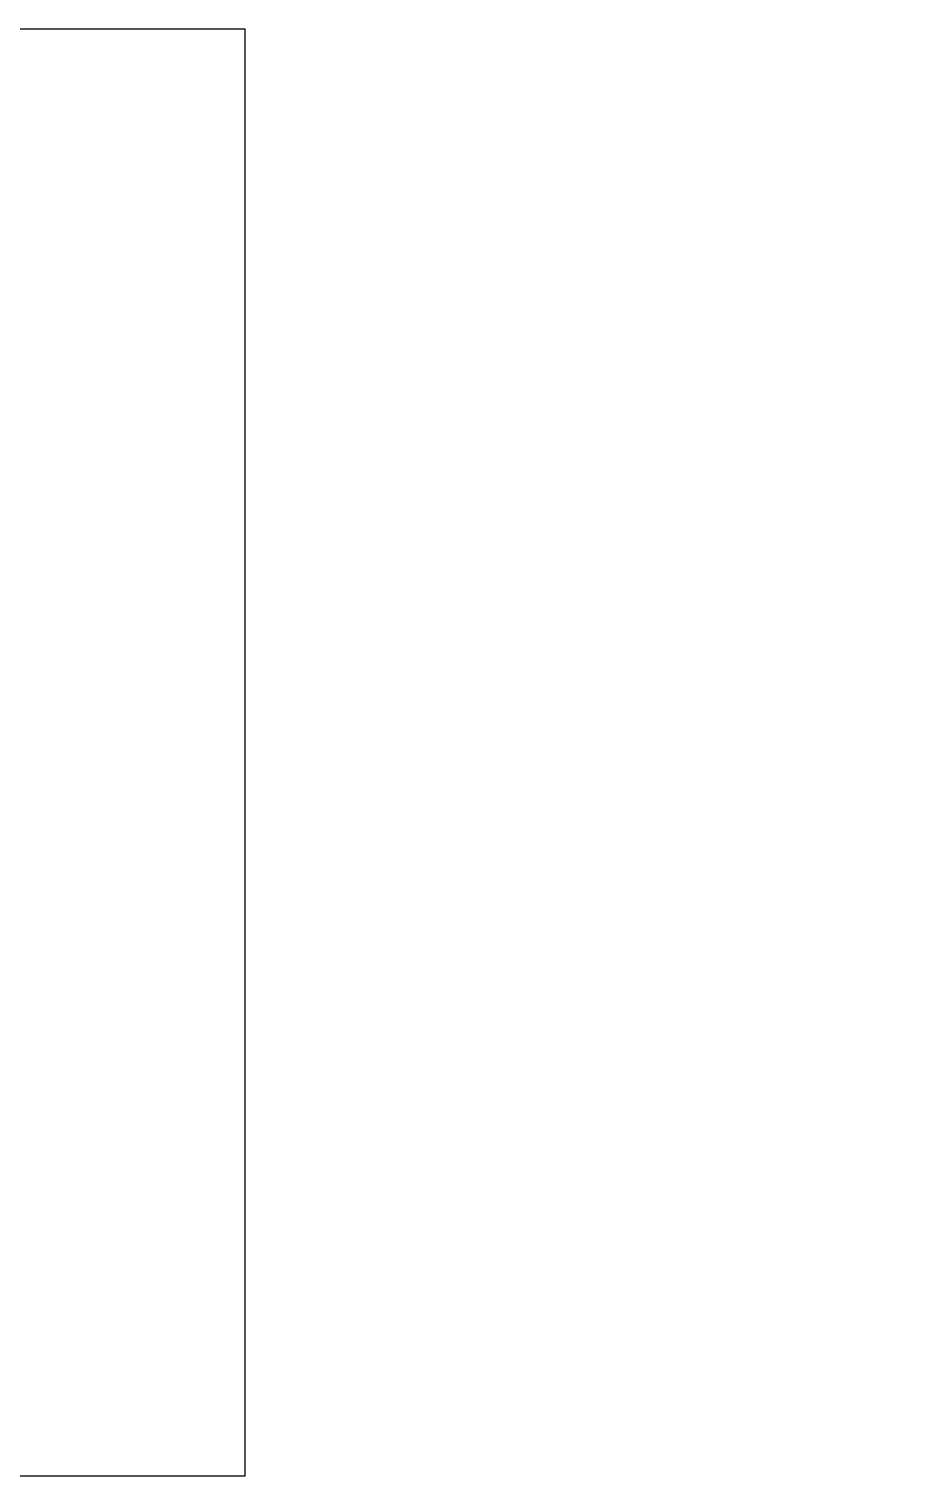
# Model space of a CAD drawing. Header units: millimetres. Extents: x 149548 to 2069915, y -1587483 to -1219800.
# Drawn here: x 2017422 to 2069915, y -1558888 to -1472868 of the extents above; entities that cross this region are included whole.
import ezdxf

# ---------------------------------------------------------------- set-up
doc = ezdxf.new("R2010")
doc.units = ezdxf.units.MM
doc.header["$MEASUREMENT"] = 0
doc.layers.add('Hatch', color=8, linetype='Continuous')

msp = doc.modelspace()

# ---------------------------------------------------------------- hatches: boundary and pattern name
at = {"layer": 'Hatch'}
h = msp.add_hatch(dxfattribs=at)
h.set_pattern_fill('AR-CONC', color=2, scale=15)
h.set_pattern_definition([(50, (-70382.33, -100865.55), (107.5890274, -9.4128202), [11.25, -123.75]), (355, (-70382.33, -100865.55), (-20.8127, 112.82882), [9, -99]), (100.4514445, (-70373.37, -100866.34), (86.776327, 103.4159986), [9.561029, -105.171317]), (46.1842, (-70382.33, -100835.55), (160.0861996, -24.827892), [16.875, -185.625]), (96.6356355, (-70368.99, -100837.62), (140.199292, 146.11779), [14.341551, -157.757064]), (351.184164, (-70382.33, -100835.55), (140.199292, 146.11779), [13.5, -148.5]), (21, (-70367.33, -100843.05), (89.5360578, -60.3928336), [11.25, -123.75]), (326, (-70367.33, -100843.05), (36.4973, 108.7725068), [9, -99]), (71.4514447, (-70359.87, -100848.08), (126.0333565, 48.379673), [9.5610285, -105.171317]), (37.5, (-70382.33, -100865.552), (1.8239783, 49.9340781), [0, -97.8, 0, -100.5, 0, -99.375]), (7.5, (-70382.33, -100865.55), (39.4604306, 59.1617568), [0, -57.3, 0, -95.55, 0, -37.875]), (327.5, (-70415.78, -100865.552), (80.0733654, -3.38323076), [0, -37.5, 0, -117, 0, -155.25]), (317.5, (-70430.78, -100865.55), (87.4779254, 15.0157473), [0, -48.75, 0, -77.7, 0, -110.25])])
edge = h.paths.add_edge_path()
edge.add_arc((2069917.99, -1517552.6), 3.4, 146.6787844, 175.7540149)
edge.add_line((2069914.6, -1517552.34), (2069915.15, -1517550.73))

# ---------------------------------------------------------------- linework, layer by layer
at = {"color": 3}
msp.add_lwpolyline([(1700907.35, -1472868.06), (2030257.22, -1472868.06), (2030257.22, -1558887.85), (1700907.35, -1558887.85)], close=True, dxfattribs=at)

doc.saveas('drawing.dxf')
